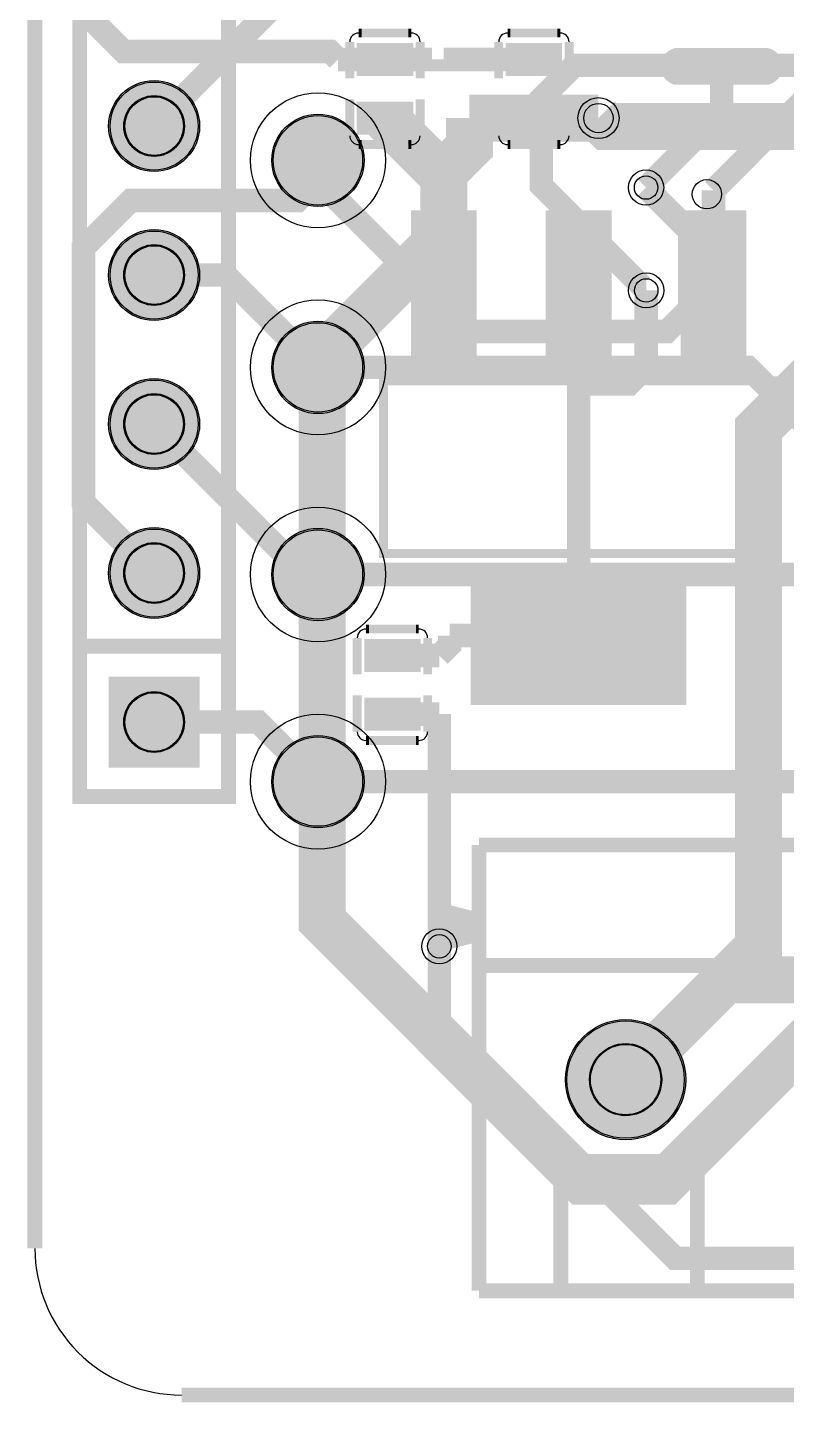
# Model space of a CAD drawing. Header units: millimetres. Extents: x -0.1 to 25.1, y -37.1 to 0.1.
# Drawn here: x -0.13 to 12.82, y -37.13 to -13.69 of the extents above; entities that cross this region are included whole.
import ezdxf

# ---------------------------------------------------------------- set-up
doc = ezdxf.new("R2010")
doc.units = ezdxf.units.MM
for name, color, linetype, true_color in [('BoardOutLine', 7, 'Continuous', 0xff00ff), ('BottomLayer', 7, 'Continuous', 0x0000ff), ('BottomPasteMaskLayer', 7, 'Continuous', 0x800000), ('BottomSilkLayer', 7, 'Continuous', 0x66cc33), ('BottomSolderMaskLayer', 7, 'Continuous', 0xaa00ff), ('Document', 7, 'Continuous', 0xffffff), ('Hole', 7, 'Continuous', 0x222222), ('Multi-Layer', 7, 'Continuous', 0xc0c0c0), ('TopLayer', 7, 'Continuous', 0xff0000), ('TopPasteMaskLayer', 7, 'Continuous', 0x808080), ('TopSilkLayer', 7, 'Continuous', 0xffcc00), ('TopSolderMaskLayer', 7, 'Continuous', 0x800080)]:
    doc.layers.add(name, color=color, linetype=linetype, true_color=true_color)

msp = doc.modelspace()

# ---------------------------------------------------------------- hatches: boundary and pattern name
at = {"layer": 'BottomLayer'}
for points in [[(4.063999999999908, -15.951200000000085, 1), (5.587999999999909, -15.951200000000085, 1)], [(4.063999999999908, -19.48180000000002, 1), (5.587999999999909, -19.48180000000002, 1)], [(4.063999999999908, -23.01240000000007, 1), (5.587999999999909, -23.01240000000007, 1)], [(4.063999999999908, -26.543000000000006, 1), (5.587999999999909, -26.543000000000006, 1)]]:
    msp.add_hatch(color=256, dxfattribs=at).paths.add_polyline_path(points)
at = {"layer": 'BottomPasteMaskLayer'}
for points in [[(4.063999999999908, -15.951200000000085, 1), (5.587999999999909, -15.951200000000085, 1)], [(4.063999999999908, -19.48180000000002, 1), (5.587999999999909, -19.48180000000002, 1)], [(4.063999999999908, -23.01240000000007, 1), (5.587999999999909, -23.01240000000007, 1)], [(4.063999999999908, -26.543000000000006, 1), (5.587999999999909, -26.543000000000006, 1)]]:
    msp.add_hatch(color=256, dxfattribs=at).paths.add_polyline_path(points)
at = {"layer": 'BottomSolderMaskLayer'}
for points in [[(1.2566014999999253, -15.367000000000075, 1), (2.8073984999999255, -15.367000000000075, 1)], [(4.038599999999908, -15.951200000000085, 1), (5.613399999999908, -15.951200000000085, 1)], [(1.2566014999999253, -17.90700000000004, 1), (2.8073984999999255, -17.90700000000004, 1)], [(4.038599999999908, -19.48180000000002, 1), (5.613399999999908, -19.48180000000002, 1)], [(1.2566014999999253, -20.447000000000003, 1), (2.8073984999999255, -20.447000000000003, 1)], [(1.2566014999999253, -22.98700000000008, 1), (2.8073984999999255, -22.98700000000008, 1)], [(4.038599999999908, -23.01240000000007, 1), (5.613399999999908, -23.01240000000007, 1)], [(1.2565883698924836, -26.302385369892477), (1.2565883698924836, -24.751588369892488), (2.807411630107481, -24.751588369892488), (2.807411630107481, -26.302385369892477)], [(4.038599999999908, -26.543000000000006, 1), (5.613399999999908, -26.543000000000006, 1)], [(9.046971999999979, -31.623000000000047, 1), (11.097767999999977, -31.623000000000047, 1)]]:
    msp.add_hatch(color=256, dxfattribs=at).paths.add_polyline_path(points)
at = {"layer": 'Document'}
for points in [[(7.5723242000000255, -29.272966600000018), (6.972376199999985, -29.422979000000055), (6.972376199999985, -28.62298060000012), (7.5723242000000255, -28.772993000000042)], [(11.34236999999996, -35.30600000000004), (11.34236999999996, -33.274), (11.088370000000054, -33.020000000000095), (9.183370000000082, -33.020000000000095), (8.929369999999949, -33.274), (8.929369999999949, -35.30600000000004), (9.056370000000129, -35.30600000000004), (9.056370000000129, -33.40100000000007), (9.310370000000034, -33.14700000000005), (10.961370000000102, -33.14700000000005), (11.215370000000007, -33.40100000000007), (11.215370000000007, -35.30600000000004)]]:
    msp.add_hatch(color=256, dxfattribs=at).paths.add_polyline_path(points)
at = {"layer": 'Multi-Layer'}
for points in [[(1.2820014999999254, -15.367000000000075, 1), (2.7819984999999257, -15.367000000000075, 1)], [(1.2820014999999254, -17.90700000000004, 1), (2.7819984999999257, -17.90700000000004, 1)], [(1.2820014999999254, -20.447000000000003, 1), (2.7819984999999257, -20.447000000000003, 1)], [(1.2820014999999254, -22.98700000000008, 1), (2.7819984999999257, -22.98700000000008, 1)], [(1.281988800000022, -26.276985800000034), (1.281988800000022, -24.776988800000026), (2.7820111999999426, -24.776988800000026), (2.7820111999999426, -26.276985800000034)], [(9.072371999999978, -31.623000000000047, 1), (11.072367999999978, -31.623000000000047, 1)]]:
    msp.add_hatch(color=256, dxfattribs=at).paths.add_polyline_path(points)
at = {"layer": 'TopLayer'}
for points in [[(5.569076999999993, -14.481911600000103), (5.569076999999993, -13.981912599999987), (6.3690754000000425, -13.981912599999987), (6.3690754000000425, -14.481911600000103)], [(8.908923000000073, -13.982090400000061), (8.908923000000073, -14.482089400000064), (8.108924600000023, -14.482089400000064), (8.108924600000023, -13.982090400000061)], [(12.440894599999979, -14.0640054, -0.7853981633974483), (12.440894599999979, -14.637994599999999), (10.976889400000005, -14.637994599999999, -0.7853981633974483), (10.976889400000005, -14.0640054)], [(5.569076999999993, -15.481909600000108), (5.569076999999993, -14.981910600000106), (6.3690754000000425, -14.981910600000106), (6.3690754000000425, -15.481909600000108)], [(8.908923000000073, -14.982088399999952), (8.908923000000073, -15.482087400000069), (8.108924600000023, -15.482087400000069), (8.108924600000023, -14.982088399999952)], [(6.42101839999998, -19.36206440000001), (6.42101839999998, -16.86206940000011), (7.521041599999876, -16.86206940000011), (7.521041599999876, -19.36206440000001)], [(8.72098840000001, -19.36206440000001), (8.72098840000001, -16.86206940000011), (9.821011599999906, -16.86206940000011), (9.821011599999906, -19.36206440000001)], [(11.02095840000004, -19.36206440000001), (11.02095840000004, -16.86206940000011), (12.120981599999936, -16.86206940000011), (12.120981599999936, -19.36206440000001)], [(7.471003600000017, -22.88202179999996), (11.070996399999899, -22.88202179999996), (11.070996399999899, -25.222022200000083), (7.471003600000017, -25.222022200000083)], [(6.495542, -24.14209040000003), (6.495542, -24.64208940000003), (5.695543599999951, -24.64208940000003), (5.695543599999951, -24.14209040000003)], [(6.495542, -25.142088400000034), (6.495542, -25.64208740000015), (5.695543599999951, -25.64208740000015), (5.695543599999951, -25.142088400000034)]]:
    msp.add_hatch(color=256, dxfattribs=at).paths.add_polyline_path(points)
at = {"layer": 'TopPasteMaskLayer'}
for points in [[(5.569076999999993, -14.481911600000103), (5.569076999999993, -13.981912599999987), (6.3690754000000425, -13.981912599999987), (6.3690754000000425, -14.481911600000103)], [(8.908923000000073, -13.982090400000061), (8.908923000000073, -14.482089400000064), (8.108924600000023, -14.482089400000064), (8.108924600000023, -13.982090400000061)], [(12.440894599999979, -14.0640054, -0.7853981633974483), (12.440894599999979, -14.637994599999999), (10.976889400000005, -14.637994599999999, -0.7853981633974483), (10.976889400000005, -14.0640054)], [(5.569076999999993, -15.481909600000108), (5.569076999999993, -14.981910600000106), (6.3690754000000425, -14.981910600000106), (6.3690754000000425, -15.481909600000108)], [(8.908923000000073, -14.982088399999952), (8.908923000000073, -15.482087400000069), (8.108924600000023, -15.482087400000069), (8.108924600000023, -14.982088399999952)], [(6.42101839999998, -19.36206440000001), (6.42101839999998, -16.86206940000011), (7.521041599999876, -16.86206940000011), (7.521041599999876, -19.36206440000001)], [(8.72098840000001, -19.36206440000001), (8.72098840000001, -16.86206940000011), (9.821011599999906, -16.86206940000011), (9.821011599999906, -19.36206440000001)], [(11.02095840000004, -19.36206440000001), (11.02095840000004, -16.86206940000011), (12.120981599999936, -16.86206940000011), (12.120981599999936, -19.36206440000001)], [(7.471003600000017, -22.88202179999996), (11.070996399999899, -22.88202179999996), (11.070996399999899, -25.222022200000083), (7.471003600000017, -25.222022200000083)], [(6.495542, -24.14209040000003), (6.495542, -24.64208940000003), (5.695543599999951, -24.64208940000003), (5.695543599999951, -24.14209040000003)], [(6.495542, -25.142088400000034), (6.495542, -25.64208740000015), (5.695543599999951, -25.64208740000015), (5.695543599999951, -25.142088400000034)]]:
    msp.add_hatch(color=256, dxfattribs=at).paths.add_polyline_path(points)
at = {"layer": 'TopSilkLayer'}
msp.add_hatch(color=256, dxfattribs=at).paths.add_polyline_path([(7.572375000000079, -29.272992000000045), (6.972376199999985, -29.42300440000008), (6.972376199999985, -28.623006000000032), (7.572375000000079, -28.77301840000007)])
at = {"layer": 'TopSolderMaskLayer'}
for points in [[(5.4878124838709255, -14.513666438709834), (5.4878124838709255, -13.950167438709741), (6.45037088387096, -13.950167438709741), (6.45037088387096, -14.513666438709834)], [(8.99018751612914, -13.95033556129033), (8.99018751612914, -14.51383456129031), (8.027629116129106, -14.51383456129031), (8.027629116129106, -13.95033556129033)], [(12.5056793243117, -14.0386054, -0.7853981633974483), (12.5056793243117, -14.663394599999998), (10.912104675688056, -14.663394599999998, -0.7853981633974483), (10.912104675688056, -14.0386054)], [(1.2566014999999253, -15.367000000000075, 1), (2.8073984999999255, -15.367000000000075, 1)], [(5.4878124838709255, -15.513664438709839), (5.4878124838709255, -14.950165438709746), (6.45037088387096, -14.950165438709746), (6.45037088387096, -15.513664438709839)], [(8.99018751612914, -14.950333561290336), (8.99018751612914, -15.513832561290428), (8.027629116129106, -15.513832561290428), (8.027629116129106, -14.950333561290336)], [(6.409842141935428, -19.419795778299203), (6.409842141935428, -16.804346232844637), (7.532217858064428, -16.804346232844637), (7.532217858064428, -19.419795778299203)], [(8.709812141935458, -19.419795778299203), (8.709812141935458, -16.804346232844637), (9.832187858064458, -16.804346232844637), (9.832187858064458, -19.419795778299203)], [(11.009782141935489, -19.419795778299203), (11.009782141935489, -16.804346232844637), (12.132157858064488, -16.804346232844637), (12.132157858064488, -19.419795778299203)], [(1.2566014999999253, -17.90700000000004, 1), (2.8073984999999255, -17.90700000000004, 1)], [(1.2566014999999253, -20.447000000000003, 1), (2.8073984999999255, -20.447000000000003, 1)], [(1.2566014999999253, -22.98700000000008, 1), (2.8073984999999255, -22.98700000000008, 1)], [(7.431926761756699, -22.86551176415776), (11.110073238243217, -22.86551176415776), (11.110073238243217, -25.2385322358424), (7.431926761756699, -25.2385322358424)], [(6.576832322580572, -24.1103355612903), (6.576832322580572, -24.673834561290278), (5.614273922580537, -24.673834561290278), (5.614273922580537, -24.1103355612903)], [(1.2565883698924836, -26.302385369892477), (1.2565883698924836, -24.751588369892488), (2.807411630107481, -24.751588369892488), (2.807411630107481, -26.302385369892477)], [(6.576832322580572, -25.110333561290304), (6.576832322580572, -25.673832561290396), (5.614273922580537, -25.673832561290396), (5.614273922580537, -25.110333561290304)], [(9.046971999999979, -31.623000000000047, 1), (11.097767999999977, -31.623000000000047, 1)]]:
    msp.add_hatch(color=256, dxfattribs=at).paths.add_polyline_path(points)

# ---------------------------------------------------------------- linework, layer by layer
at = {"layer": 'BoardOutLine', "const_width": 0.254}
for points in [[(0, -34.50000720000003), (0, -2.4999950000001263)], [(22.50000579999994, -37.00000220000004), (2.4999950000000126, -37.00000220000004)]]:
    msp.add_lwpolyline(points, dxfattribs=at)
at = {"layer": 'BoardOutLine'}
msp.add_arc((2.4999950000000126, -34.50000720000014), 2.4999949999999997, 179.99999999999883, 270, dxfattribs=at)
at = {"layer": 'BottomLayer'}
for points, const_width in [([(23.11399999999992, -9.906000000000063), (16.908780000000093, -3.7007800000001225), (14.19326599999988, -3.7007800000001225), (13.299440000000118, -4.594605999999999), (13.299440000000118, -8.523732000000109), (15.807435999999939, -11.031728000000044), (15.807435999999939, -13.210794000000078), (14.686788000000092, -14.331442000000038), (9.199117999999885, -14.331442000000038), (8.636761999999976, -14.89379800000006), (8.636761999999976, -16.384524000000056), (10.42111199999988, -18.168874000000073), (10.42314399999998, -18.168874000000073)], 0.3999992), ([(2.0319999999999254, -15.367000000000075), (4.825999999999908, -12.573000000000093)], 0.3999992), ([(17.247107999999912, -15.37462000000005), (9.752075999999875, -15.37462000000005), (9.609581999999932, -15.232126000000108)], 0.7999984), ([(4.825999999999908, -16.29410000000007), (4.825999999999908, -15.951200000000085)], 0.3999992), ([(2.0319999999999254, -22.98700000000008), (0.8285480000000689, -21.78354800000011), (0.8285480000000689, -17.443196000000057), (1.6347439999999551, -16.637000000000057), (4.483100000000036, -16.637000000000057), (4.825999999999908, -16.29410000000007)], 0.3999992), ([(4.825999999999908, -16.29410000000007), (7.402067999999986, -18.870168000000035), (10.774172000000021, -18.870168000000035), (11.16736400000002, -18.476976000000036), (11.16736400000002, -17.16151000000002), (10.42111199999988, -16.415257999999994)], 0.3999992), ([(10.072369999999978, -31.623000000000047), (11.77315400000009, -29.92221600000005), (15.690341999999987, -29.92221600000005), (18.976847999999904, -26.635710000000017), (18.976847999999904, -25.48331200000007), (18.752566, -25.259030000000052), (18.752566, -19.326352000000156), (20.383500000000026, -17.695418000000018)], 0.7999984), ([(2.0319999999999254, -17.90700000000004), (3.25120000000004, -17.90700000000004), (4.825999999999908, -19.48180000000002)], 0.3999992), ([(4.825999999999908, -19.48180000000002), (12.157963999999879, -19.48180000000002), (13.476223999999888, -20.80006000000003)], 0.3999992), ([(2.0319999999999254, -20.447000000000003), (4.597399999999993, -23.01240000000007), (4.825999999999908, -23.01240000000007)], 0.3999992), ([(4.825999999999908, -23.01240000000007), (13.478255999999988, -23.01240000000007), (16.23567999999989, -25.769824000000085)], 0.3999992), ([(2.0319999999999254, -25.527000000000044), (3.810000000000059, -25.527000000000044), (4.825999999999908, -26.543000000000006)], 0.3999992), ([(4.825999999999908, -26.543000000000006), (17.39493600000003, -26.543000000000006), (17.869154000000094, -26.068782000000056)], 0.3999992), ([(21.017991999999936, -34.67100000000005), (10.917427999999859, -34.67100000000005), (6.896100000000047, -30.649672000000123), (6.896100000000047, -29.350208000000066)], 0.3999992)]:
    msp.add_lwpolyline(points, dxfattribs=dict(at, const_width=const_width))
for centre in [(4.825999999999908, -15.951200000000085), (4.825999999999908, -19.48180000000002), (4.825999999999908, -23.01240000000007), (4.825999999999908, -26.543000000000006)]:
    msp.add_circle(centre, 0.762, dxfattribs=at)
at = {"layer": 'BottomPasteMaskLayer'}
for centre in [(4.825999999999908, -15.951200000000085), (4.825999999999908, -19.48180000000002), (4.825999999999908, -23.01240000000007), (4.825999999999908, -26.543000000000006)]:
    msp.add_circle(centre, 0.762, dxfattribs=at)
at = {"layer": 'BottomSilkLayer'}
for centre in [(4.825999999999908, -15.951200000000085), (4.825999999999908, -19.48180000000002), (4.825999999999908, -23.01240000000007), (4.825999999999908, -26.543000000000006)]:
    msp.add_circle(centre, 1.1501119999999998, dxfattribs=at)
at = {"layer": 'BottomSolderMaskLayer'}
for centre, radius in [((2.0319999999999254, -15.367000000000075), 0.7753985000000001), ((2.0319999999999254, -15.367000000000075), 0.5169323333333333), ((4.825999999999908, -15.951200000000085), 0.7873999999999999), ((2.0319999999999254, -17.90700000000004), 0.7753985000000001), ((2.0319999999999254, -17.90700000000004), 0.5169323333333333), ((4.825999999999908, -19.48180000000002), 0.7873999999999999), ((2.0319999999999254, -20.447000000000003), 0.7753985000000001), ((2.0319999999999254, -20.447000000000003), 0.5169323333333333), ((2.0319999999999254, -22.98700000000008), 0.7753985000000001), ((4.825999999999908, -23.01240000000007), 0.7873999999999999), ((2.0319999999999254, -22.98700000000008), 0.5169323333333333), ((2.0319999999999254, -25.527000000000044), 0.5169323333333333), ((4.825999999999908, -26.543000000000006), 0.7873999999999999), ((10.072369999999978, -31.623000000000047), 1.025398), ((10.072369999999978, -31.623000000000047), 0.6152388000000002)]:
    msp.add_circle(centre, radius, dxfattribs=at)
at = {"layer": 'Document'}
msp.add_circle((11.458702000000017, -16.530320000000074), 0.249936, dxfattribs=at)
at = {"layer": 'Hole'}
for centre, radius in [((9.609581999999932, -15.232126000000108), 0.2500122), ((10.42111199999988, -16.415257999999994), 0.1999996), ((10.42314399999998, -18.168874000000073), 0.1999996), ((6.896100000000047, -29.350208000000066), 0.1999996)]:
    msp.add_circle(centre, radius, dxfattribs=at)
at = {"layer": 'Multi-Layer'}
for centre, radius in [((2.0319999999999254, -15.367000000000075), 0.7499985), ((2.0319999999999254, -15.367000000000075), 0.49999899999999997), ((9.609581999999932, -15.232126000000108), 0.350012), ((10.42111199999988, -16.415257999999994), 0.2999994), ((2.0319999999999254, -17.90700000000004), 0.7499985), ((2.0319999999999254, -17.90700000000004), 0.49999899999999997), ((10.42314399999998, -18.168874000000073), 0.2999994), ((2.0319999999999254, -20.447000000000003), 0.7499985), ((2.0319999999999254, -20.447000000000003), 0.49999899999999997), ((2.0319999999999254, -22.98700000000008), 0.7499985), ((2.0319999999999254, -22.98700000000008), 0.49999899999999997), ((2.0319999999999254, -25.527000000000044), 0.49999899999999997), ((6.896100000000047, -29.350208000000066), 0.2999994), ((10.072369999999978, -31.623000000000047), 0.9999979999999999), ((10.072369999999978, -31.623000000000047), 0.5999988)]:
    msp.add_circle(centre, radius, dxfattribs=at)
at = {"layer": 'TopLayer'}
for points, const_width in [([(2.0319999999999254, -10.287000000000035), (0.7983219999999847, -11.520678000000089), (0.7983219999999847, -13.380719999999997), (1.514601999999968, -14.097000000000094), (5.033772000000113, -14.097000000000094), (5.168645999999967, -14.231874000000062)], 0.3999992), ([(11.570969999999875, -16.46148600000015), (13.977874000000043, -14.054582000000096), (13.977874000000043, -12.94612600000005)], 0.3999992), ([(5.968999999999937, -14.231874000000062), (5.168645999999967, -14.231874000000062)], 0.3999992), ([(5.968999999999937, -14.231874000000062), (6.769607999999948, -14.231874000000062)], 0.3999992), ([(8.5089999999999, -14.232128000000102), (6.769607999999948, -14.232128000000102), (6.769607999999948, -14.231874000000062)], 0.3999992), ([(10.42111199999988, -16.415257999999994), (11.708891999999992, -15.127477999999996), (11.708891999999992, -14.350999999999999)], 0.3999992), ([(6.971030000000042, -16.16151200000013), (6.89864, -16.16151200000013), (5.968999999999937, -15.231872000000067)], 0.7999984), ([(7.40841799999987, -15.232126000000108), (7.40841799999987, -15.724124000000074), (6.971030000000042, -16.16151200000013)], 0.7999984), ([(8.233918000000017, -15.232126000000108), (7.40841799999987, -15.232126000000108)], 0.7999984), ([(8.233918000000017, -15.232126000000108), (8.5089999999999, -15.232126000000108)], 0.7999984), ([(8.5089999999999, -15.232126000000108), (9.609581999999932, -15.232126000000108)], 0.7999984), ([(6.971030000000042, -17.228058000000146), (6.971030000000042, -16.16151200000013)], 0.7999984), ([(11.570969999999875, -18.111978000000022), (11.570969999999875, -16.46148600000015)], 0.3999992), ([(6.971030000000042, -17.228058000000146), (4.899659999999926, -19.299428000000034), (4.899659999999926, -28.91993200000013), (9.331706000000054, -33.35197800000003), (10.753851999999938, -33.35197800000003), (16.665701999999897, -27.440128000000072), (18.922999999999888, -27.440128000000072)], 0.7999984), ([(6.971030000000042, -18.111978000000022), (6.971030000000042, -17.228058000000146)], 0.7999984), ([(9.271000000000072, -18.111978000000022), (9.271000000000072, -19.76272400000005)], 0.3999992), ([(9.271000000000072, -18.111978000000022), (9.271000000000072, -19.76272400000005)], 0.3999992), ([(9.271000000000072, -19.76272400000005), (10.133584000000042, -19.76272400000005), (10.42314399999998, -19.47316400000011), (10.42314399999998, -18.168874000000073)], 0.3999992), ([(14.350999999999999, -18.947892000000024), (13.913611999999944, -18.947892000000024), (12.340082000000052, -20.52142200000003), (12.340082000000052, -29.355288000000087), (10.072369999999978, -31.623000000000047)], 0.7999984), ([(8.170672000000081, -24.05202200000008), (9.271000000000072, -22.951693999999975), (9.271000000000072, -19.76272400000005)], 0.3999992), ([(7.070343999999864, -24.05202200000008), (7.070343999999864, -24.217884000000026), (6.896100000000047, -24.39212800000007)], 0.3999992), ([(8.170672000000081, -24.05202200000008), (7.070343999999864, -24.05202200000008)], 0.3999992), ([(9.271000000000072, -24.05202200000008), (8.170672000000081, -24.05202200000008)], 0.3999992), ([(6.095492000000036, -24.39212800000007), (6.896100000000047, -24.39212800000007)], 0.3999992), ([(6.095492000000036, -25.392126000000076), (6.896100000000047, -25.392126000000076)], 0.3999992), ([(6.896100000000047, -25.392126000000076), (6.896100000000047, -29.350208000000066)], 0.3999992)]:
    msp.add_lwpolyline(points, dxfattribs=dict(at, const_width=const_width))
at = {"layer": 'TopSilkLayer'}
for points, const_width in [([(0.7619999999999436, -6.477025400000116), (3.302000000000021, -6.477025400000116), (3.302000000000021, -26.7969746), (0.7619999999999436, -26.7969746), (0.7619999999999436, -6.477025400000116)], 0.254), ([(12.59720619999996, -22.65342180000016), (5.944793799999957, -22.65342180000016), (5.944793799999957, -19.710628600000064), (12.59720619999996, -19.710628600000064), (12.59720619999996, -22.65342180000016)], 0.1524)]:
    msp.add_lwpolyline(points, close=True, dxfattribs=dict(at, const_width=const_width))
for points, const_width in [([(5.518988200000081, -13.782040000000165), (5.569026199999939, -13.782040000000165)], 0.15001240000000002), ([(5.569026199999939, -13.782040000000165), (6.368999199999848, -13.782040000000165)], 0.15001240000000002), ([(6.419113399999901, -13.782040000000165), (6.368999199999848, -13.782040000000165)], 0.15001240000000002), ([(8.059013599999957, -13.781913000000031), (8.10900079999999, -13.781913000000031)], 0.15001240000000002), ([(8.908973799999899, -13.781913000000031), (8.10900079999999, -13.781913000000031)], 0.15001240000000002), ([(8.958884799999964, -13.781913000000031), (8.908973799999899, -13.781913000000031)], 0.15001240000000002), ([(5.369026599999984, -14.552041000000031), (5.369026599999984, -13.932001600000035)], 0.15001240000000002), ([(6.569074999999998, -14.552041000000031), (6.569074999999998, -13.932001600000035)], 0.15001240000000002), ([(7.90892499999984, -14.551914000000124), (7.90892499999984, -13.932001600000035)], 0.15001240000000002), ([(9.108973399999854, -14.551914000000124), (9.108973399999854, -13.932001600000035)], 0.15001240000000002), ([(5.369026599999984, -14.912086000000045), (5.369026599999984, -15.531998400000134)], 0.15001240000000002), ([(6.569074999999998, -14.912086000000045), (6.569074999999998, -15.531998400000134)], 0.15001240000000002), ([(7.90892499999984, -14.911959000000138), (7.90892499999984, -15.531998400000134)], 0.15001240000000002), ([(9.108973399999854, -14.911959000000138), (9.108973399999854, -15.531998400000134)], 0.15001240000000002), ([(5.519115199999874, -15.682087000000024), (5.569026199999939, -15.682087000000024)], 0.15001240000000002), ([(5.569026199999939, -15.682087000000024), (6.368999199999848, -15.682087000000024)], 0.15001240000000002), ([(6.418986399999881, -15.682087000000024), (6.368999199999848, -15.682087000000024)], 0.15001240000000002), ([(8.058886599999937, -15.681960000000004), (8.10900079999999, -15.681960000000004)], 0.15001240000000002), ([(8.908973799999899, -15.681960000000004), (8.10900079999999, -15.681960000000004)], 0.15001240000000002), ([(8.959011799999985, -15.681960000000004), (8.908973799999899, -15.681960000000004)], 0.15001240000000002), ([(5.645632600000113, -23.941913000000113), (5.695619799999918, -23.941913000000113)], 0.15001240000000002), ([(6.495592799999827, -23.941913000000113), (5.695619799999918, -23.941913000000113)], 0.15001240000000002), ([(6.545503799999892, -23.941913000000113), (6.495592799999827, -23.941913000000113)], 0.15001240000000002), ([(0.7619999999999436, -24.233479600000123), (3.302000000000021, -24.233479600000123)], 0.254), ([(5.495543999999995, -24.711914000000093), (5.495543999999995, -24.092001600000003)], 0.15001240000000002), ([(6.6955924000000095, -24.711914000000093), (6.6955924000000095, -24.092001600000003)], 0.15001240000000002), ([(5.495543999999995, -25.071959000000106), (5.495543999999995, -25.691998400000102)], 0.15001240000000002), ([(6.6955924000000095, -25.071959000000106), (6.6955924000000095, -25.691998400000102)], 0.15001240000000002), ([(5.645505599999865, -25.841959999999972), (5.695619799999918, -25.841959999999972)], 0.15001240000000002), ([(6.495592799999827, -25.841959999999972), (5.695619799999918, -25.841959999999972)], 0.15001240000000002), ([(6.545630799999913, -25.841959999999972), (6.495592799999827, -25.841959999999972)], 0.15001240000000002), ([(7.572375000000079, -35.222992800000156), (7.572375000000079, -27.622957200000087)], 0.254), ([(17.572380400000043, -27.622957200000087), (7.572375000000079, -27.622957200000087)], 0.254), ([(17.572380400000043, -29.676217000000065), (7.572375000000079, -29.676217000000065)], 0.254), ([(11.29537999999991, -35.222180000000094), (11.29537999999991, -33.3121000000001), (11.000740000000064, -33.020000000000095), (9.311640000000011, -33.020000000000095), (8.968739999999912, -33.36036000000013), (8.968739999999912, -35.222180000000094)], 0.254), ([(17.572380400000043, -35.222992800000156), (7.572375000000079, -35.222992800000156)], 0.254)]:
    msp.add_lwpolyline(points, dxfattribs=dict(at, const_width=const_width))
for centre, radius, start, end in [((5.518988200000081, -13.932001600000035), 0.1499616, 90, 180), ((6.419113399999901, -13.932001600000035), 0.1499616, 0, 90), ((8.059013599999957, -13.932001600000035), 0.1500886, 90, 180), ((8.958884799999964, -13.932001600000035), 0.1500886, 0, 90), ((5.519115200000101, -15.531998400000134), 0.1500886, 180, 270), ((6.418986399999881, -15.531998400000134), 0.1500886, 270, 0), ((8.058886599999937, -15.531998400000134), 0.1499616, 180, 270), ((8.959011799999985, -15.531998400000134), 0.1499616, 270, 0), ((5.645632600000113, -24.092001600000003), 0.1500886, 90, 180), ((6.545503799999892, -24.092001600000003), 0.1500886, 0, 90), ((5.645505599999865, -25.691998400000102), 0.1499616, 180, 270), ((6.545630799999913, -25.691998400000102), 0.1499616, 270, 0)]:
    msp.add_arc(centre, radius, start, end, dxfattribs=at)
at = {"layer": 'TopSolderMaskLayer'}
for centre, radius in [((2.0319999999999254, -15.367000000000075), 0.7753985000000001), ((2.0319999999999254, -15.367000000000075), 0.5169323333333333), ((2.0319999999999254, -17.90700000000004), 0.7753985000000001), ((2.0319999999999254, -17.90700000000004), 0.5169323333333333), ((2.0319999999999254, -20.447000000000003), 0.7753985000000001), ((2.0319999999999254, -20.447000000000003), 0.5169323333333333), ((2.0319999999999254, -22.98700000000008), 0.7753985000000001), ((2.0319999999999254, -22.98700000000008), 0.5169323333333333), ((2.0319999999999254, -25.527000000000044), 0.5169323333333333), ((10.072369999999978, -31.623000000000047), 1.025398), ((10.072369999999978, -31.623000000000047), 0.6152388000000002)]:
    msp.add_circle(centre, radius, dxfattribs=at)

doc.saveas('drawing.dxf')
